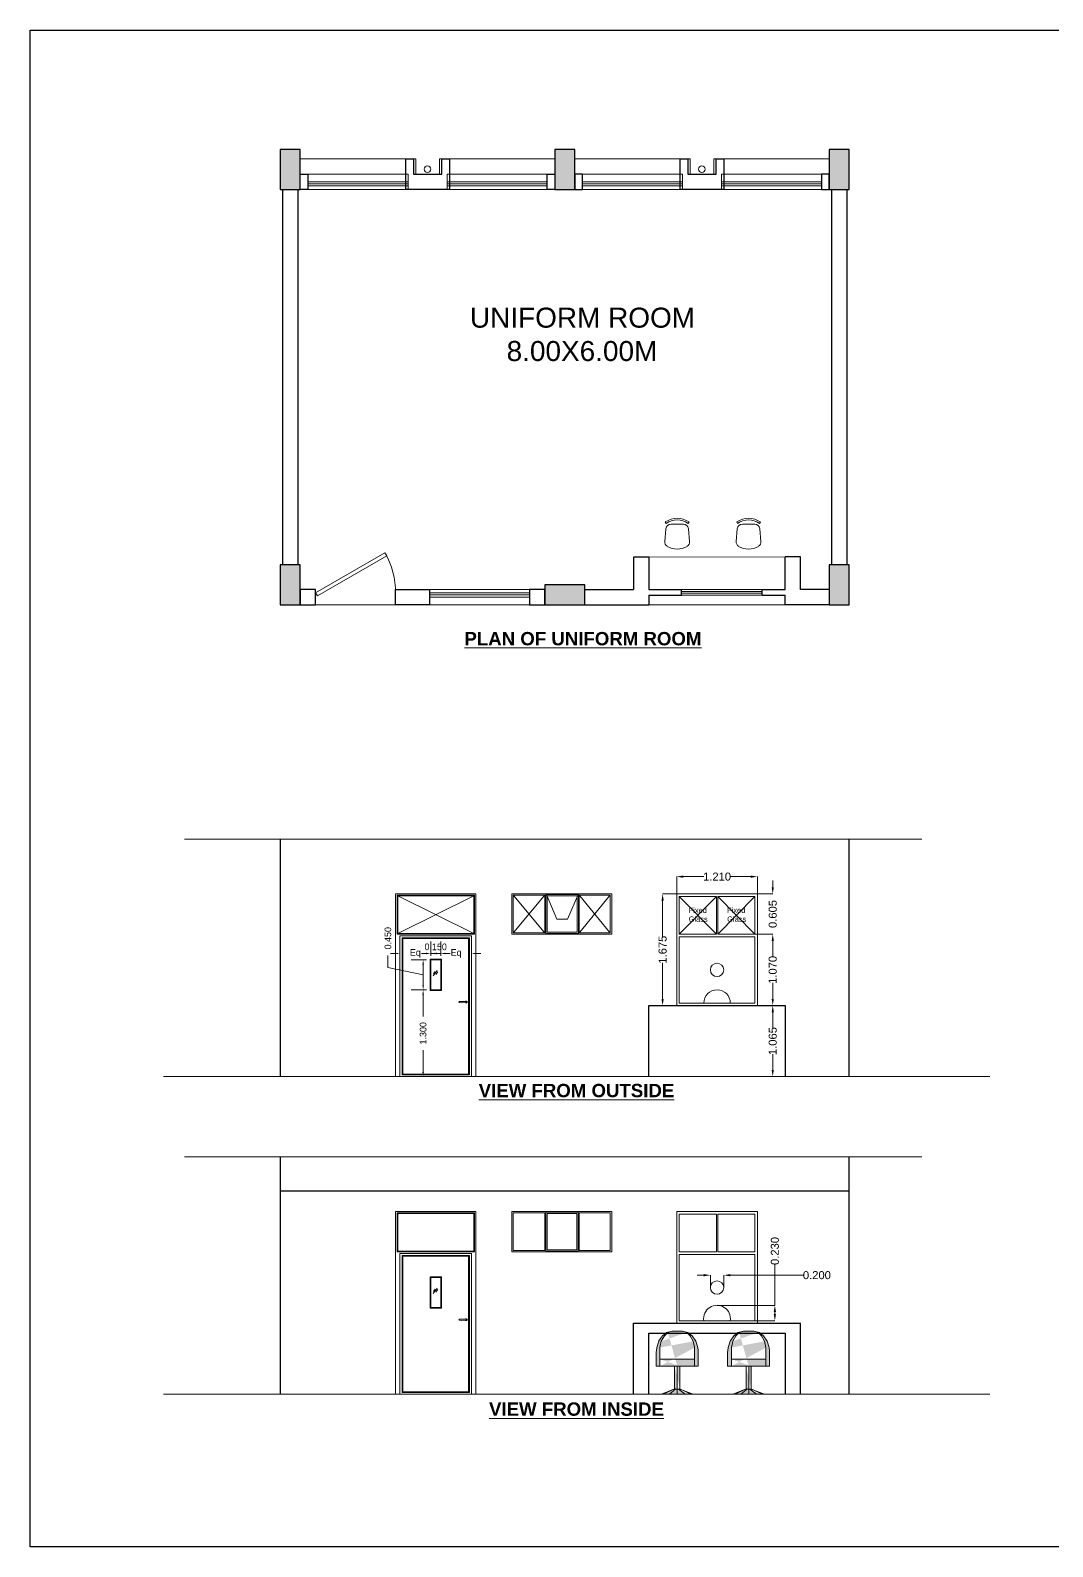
# Model space of a CAD drawing. Header units: millimetres. Extents: x 3614 to 12428, y -844 to 6844.
# Drawn here: x 5446.87 to 5462.2, y -799.84 to -777.11 of the extents above; entities that cross this region are included whole.
import ezdxf

# ---------------------------------------------------------------- set-up
doc = ezdxf.new("R2010")
doc.units = ezdxf.units.MM
doc.header["$LTSCALE"] = 40
doc.header["$MEASUREMENT"] = 0
doc.header["$PDMODE"] = 32
doc.header["$PDSIZE"] = 0.02
doc.linetypes.add('DASHED', pattern=[0.75, 0.5, -0.25])
doc.layers.get('0').update_dxf_attribs({"linetype": 'CONTINUOUS', "lineweight": 20})
doc.layers.get('Defpoints').update_dxf_attribs({"linetype": 'CONTINUOUS', "lineweight": 20})
doc.layers.add('$RECOVER_110825133826-0', color=7, linetype='CONTINUOUS')
for name, color, linetype, lineweight in [('Beam', 254, 'CONTINUOUS', 25), ('CLL LEV.', 15, 'CONTINUOUS', 18), ('Column', 252, 'CONTINUOUS', 30), ('Column Hatch', 253, 'CONTINUOUS', 13), ('Dim', 220, 'CONTINUOUS', 15), ('dim.1', 6, 'CONTINUOUS', 18), ('Door', 54, 'CONTINUOUS', 18), ('Dotted', 23, 'DASHED', 15), ('E1', 7, 'CONTINUOUS', 20), ('Fixture', 44, 'CONTINUOUS', 15), ('FLOOR FINISH', 10, 'CONTINUOUS', 15), ('Furniture', 13, 'CONTINUOUS', 15), ('TEXT', 7, 'CONTINUOUS', 20), ('Ventilator', 6, 'DASHED', 18), ('Wall', 7, 'CONTINUOUS', 30), ('Window', 150, 'CONTINUOUS', 15), ('Window-Wall', 7, 'CONTINUOUS', 18)]:
    doc.layers.add(name, color=color, linetype=linetype, lineweight=lineweight)
doc.styles.add('DIM', font='arial.ttf')
doc.styles.add('Tabrej', font='GOTHIC.TTF')
doc.styles.add('Tabrej.', font='GOTHIC.TTF', dxfattribs={"height": 1})
doc.dimstyles.new('DIM', dxfattribs={"dimtxt": 0.3, "dimasz": 0.4, "dimexe": 0.18, "dimexo": 0.0625, "dimgap": 0.09, "dimtad": 0, "dimdec": 3, "dimzin": 0, "dimdsep": 46, "dimtxsty": 'Tabrej', "dimcen": 0, "dimclrd": 251, "dimclre": 256, "dimclrt": 7, "dimadec": 0, "dimazin": 0, "dimtfac": 1, "dimtdec": 3, "dimtofl": 0, "dimtmove": 0, "dimatfit": 3, "dimfxl": 0, "dimtolj": 1, "dimtzin": 0, "dimlwd": -1, "dimlwe": -1, "dimarcsym": 0})
doc.dimstyles.new('Tabrej', dxfattribs={"dimtxt": 0.5, "dimasz": 0.45, "dimexe": 0.18, "dimexo": 0.0625, "dimgap": 0.09, "dimtad": 0, "dimdec": 3, "dimzin": 0, "dimdsep": 46, "dimtxsty": 'Tabrej', "dimcen": 0, "dimclrd": 256, "dimclre": 256, "dimclrt": 7, "dimaunit": 1, "dimadec": 3, "dimazin": 0, "dimtfac": 1, "dimtdec": 3, "dimtofl": 0, "dimtmove": 0, "dimatfit": 3, "dimfxl": 0, "dimtolj": 1, "dimtzin": 0, "dimlwd": -1, "dimlwe": -1, "dimarcsym": 0})

# ---------------------------------------------------------------- blocks, each defined once
blk = doc.blocks.new('*D464')
at = {"layer": 'Defpoints', "color": 0, "ltscale": 0.05, "transparency": 16777216}
for p in [(5457.17, -796.225), (5458.037, -796.225), (5457.17, -796.455)]:
    blk.add_point(p, dxfattribs=at)
at = {"layer": 'dim.1', "color": 6, "ltscale": 0.05, "transparency": 16777216}
for p, q in [((5458.037, -796.225), (5458.037, -795.612)), ((5458.037, -796.355), (5458.037, -796.325))]:
    blk.add_line(p, q, dxfattribs=at)
at = {"layer": 'dim.1', "ltscale": 0.05, "transparency": 16777216}
for p, q in [((5457.17, -796.225), (5458.037, -796.225)), ((5457.17, -796.455), (5458.037, -796.455))]:
    blk.add_line(p, q, dxfattribs=at)
at = {"layer": 'dim.1', "color": 6, "ltscale": 0.05, "transparency": 16777216}
for points in [[(5458.02, -796.325), (5458.054, -796.325), (5458.037, -796.225)], [(5458.02, -796.355), (5458.054, -796.355), (5458.037, -796.455)]]:
    blk.add_solid(points, dxfattribs=at)
at = {"layer": 'dim.1', "color": 7, "ltscale": 0.05, "transparency": 16777216, "insert": (5458.037, -795.41), "char_height": 0.12, "attachment_point": 5, "rotation": 90, "style": 'DIM'}
blk.add_mtext('\\A1;0.230', dxfattribs=at)
blk = doc.blocks.new('WINDOW 1')
at = {"layer": 'CLL LEV.'}
for p, q in [((-0.115, -0.23), (-0.115, -0.46)), ((1.615, -0.23), (1.615, -0.46)), ((-0.115, -0.46), (1.615, -0.46))]:
    blk.add_line(p, q, dxfattribs=at)
at = {"layer": 'Window'}
for p, q in [((0, -0.051), (1.5, -0.051)), ((0, -0.081), (1.5, -0.081))]:
    blk.add_line(p, q, dxfattribs=at)
at = {"layer": 'Window-Wall'}
for p, q in [((0, 0), (1.5, 0)), ((0, -0.23), (0, 0)), ((1.5, 0), (1.5, -0.23)), ((0, -0.115), (1.5, -0.115)), ((1.5, -0.23), (0, -0.23))]:
    blk.add_line(p, q, dxfattribs=at)
blk = doc.blocks.new('VENT 2')
at = {"layer": 'Ventilator', "linetype": 'Continuous', "ltscale": 0.02}
for p, q in [((0, 0.182), (1.5, 0.182)), ((0, 0.152), (1.5, 0.152))]:
    blk.add_line(p, q, dxfattribs=at)
at = {"layer": 'Window-Wall'}
for p, q in [((0, 0.23), (1.5, 0.23)), ((0, 0), (0, 0.23)), ((1.5, 0.23), (1.5, 0)), ((0, 0.115), (1.5, 0.115)), ((1.5, 0), (0, 0))]:
    blk.add_line(p, q, dxfattribs=at)
blk = doc.blocks.new('*U18')
for p, q in [((0, 0), (0, -6)), ((40, 0), (40, -6))]:
    blk.add_line(p, q)
blk.add_lwpolyline([(0, 0), (34.64, 20), (35.52, 18.48), (0.87, -1.52)], close=True)
blk.add_arc((0, 0), 40, 0, 30)
blk = doc.blocks.new('DOOR1')
at = {"layer": 'Door'}
blk.add_line((0, 0), (1.2, 0), dxfattribs=at)
at = {"layer": 'Door', "xscale": 0.0300000000000013, "yscale": 0.0300000000000013, "zscale": 0.0300000000000013}
blk.add_blockref('*U18', (0, 0.18), dxfattribs=at)
blk = doc.blocks.new('colmn 6')
at = {"layer": 'Column Hatch'}
h = blk.add_hatch(color=0, dxfattribs=at)
h.dxf.hatch_style = 1
h.paths.add_polyline_path([(1746.033, 22.043), (1746.333, 22.043), (1746.333, 22.643), (1746.033, 22.643)])
at = {"layer": 'Column'}
for p, q in [((1746.333, 22.643), (1746.033, 22.643)), ((1746.033, 22.643), (1746.033, 22.043)), ((1746.333, 22.043), (1746.333, 22.643)), ((1746.033, 22.043), (1746.333, 22.043))]:
    blk.add_line(p, q, dxfattribs=at)
blk = doc.blocks.new('SHAFT')
at = {"layer": 'Fixture'}
blk.add_circle((-0.328, 0.302), 0.05, dxfattribs=at)
at = {"layer": 'Wall'}
blk.add_lwpolyline([(-0.655, 0), (-0.655, 0.46), (-0.54, 0.46), (-0.54, 0.23), (-0.115, 0.23), (-0.115, 0.46), (0, 0.46), (0, 0), (-0.655, 0)], dxfattribs=at)
blk = doc.blocks.new('chair1')
for p, q in [((527, 224), (556, 243)), ((527, -224), (556, -243))]:
    blk.add_line(p, q)
blk.add_lwpolyline([(58, 204, -0.283804), (155, 253), (416, 230, -0.389031), (510, 127), (510, -127, -0.389031), (416, -230), (155, -253, -0.283804), (58, -204)], format="xyb")
for centre, radius, start, end in [((390, 0), 390, 148.3892, 211.6108), ((201, 0), 396, 325.6197, 34.3803), ((201, 0), 430, 325.6197, 34.3803)]:
    blk.add_arc(centre, radius, start, end)
blk = doc.blocks.new('*D372')
at = {"layer": 'Defpoints', "color": 0, "ltscale": 0.05, "transparency": 16777216}
for p in [(6149.549, -623.608), (6149.436, -624.058), (6149.549, -624.058)]:
    blk.add_point(p, dxfattribs=at)
at = {"layer": 'Dim', "ltscale": 0.05, "transparency": 16777216}
for p, q in [((6148.908, -623.722), (6148.908, -623.542)), ((6149.436, -623.833), (6148.908, -623.722)), ((6149.487, -623.608), (6149.256, -623.608)), ((6149.436, -623.678), (6149.436, -623.988)), ((6149.487, -624.058), (6149.256, -624.058))]:
    blk.add_line(p, q, dxfattribs=at)
for points in [[(6149.424, -623.678), (6149.447, -623.678), (6149.436, -623.608)], [(6149.424, -623.988), (6149.447, -623.988), (6149.436, -624.058)]]:
    blk.add_solid(points, dxfattribs=at)
at = {"layer": 'Dim', "color": 7, "ltscale": 0.05, "transparency": 16777216, "insert": (6148.908, -623.283), "char_height": 0.1, "attachment_point": 5, "rotation": 90, "style": 'Tabrej'}
blk.add_mtext('\\A1;0.450', dxfattribs=at)
blk = doc.blocks.new('*D373')
at = {"layer": 'Defpoints', "color": 0, "ltscale": 0.05, "transparency": 16777216}
for p in [(6149.539, -624.058), (6149.436, -625.358), (6149.539, -625.358)]:
    blk.add_point(p, dxfattribs=at)
at = {"layer": 'Dim', "ltscale": 0.05, "transparency": 16777216}
for p, q in [((6149.477, -624.058), (6149.256, -624.058)), ((6149.436, -624.128), (6149.436, -624.456)), ((6149.436, -625.288), (6149.436, -624.959)), ((6149.477, -625.358), (6149.256, -625.358))]:
    blk.add_line(p, q, dxfattribs=at)
for points in [[(6149.424, -624.128), (6149.447, -624.128), (6149.436, -624.058)], [(6149.424, -625.288), (6149.447, -625.288), (6149.436, -625.358)]]:
    blk.add_solid(points, dxfattribs=at)
at = {"layer": 'Dim', "color": 7, "ltscale": 0.05, "transparency": 16777216, "insert": (6149.436, -624.708), "char_height": 0.1, "attachment_point": 5, "rotation": 90, "style": 'Tabrej'}
blk.add_mtext('\\A1;1.300', dxfattribs=at)
blk = doc.blocks.new('*D374')
at = {"layer": 'Defpoints', "color": 0, "ltscale": 0.05, "transparency": 16777216}
for p in [(6149.549, -623.512), (6149.549, -623.608), (6149.699, -623.608)]:
    blk.add_point(p, dxfattribs=at)
at = {"layer": 'Dim', "ltscale": 0.05, "transparency": 16777216}
for p, q in [((6149.479, -623.512), (6149.409, -623.512)), ((6149.549, -623.545), (6149.549, -623.332)), ((6149.699, -623.545), (6149.699, -623.332)), ((6149.769, -623.512), (6149.839, -623.512))]:
    blk.add_line(p, q, dxfattribs=at)
for points in [[(6149.479, -623.5), (6149.479, -623.524), (6149.549, -623.512)], [(6149.769, -623.5), (6149.769, -623.524), (6149.699, -623.512)]]:
    blk.add_solid(points, dxfattribs=at)
at = {"layer": 'Dim', "color": 7, "ltscale": 0.05, "transparency": 16777216, "insert": (6149.624, -623.413), "char_height": 0.1, "attachment_point": 5, "style": 'Tabrej'}
blk.add_mtext('\\A1;0.150', dxfattribs=at)
blk = doc.blocks.new('*D375')
at = {"layer": 'Defpoints', "color": 0, "ltscale": 0.05, "transparency": 16777216}
for p in [(6149.088, -623.512), (6149.088, -623.545), (6149.549, -623.512)]:
    blk.add_point(p, dxfattribs=at)
at = {"layer": 'Dim', "ltscale": 0.05, "transparency": 16777216}
for p, q in [((6149.018, -623.512), (6148.948, -623.512)), ((6149.088, -623.483), (6149.088, -623.332)), ((6149.549, -623.449), (6149.549, -623.332)), ((6149.619, -623.512), (6149.689, -623.512))]:
    blk.add_line(p, q, dxfattribs=at)
for points in [[(6149.018, -623.5), (6149.018, -623.524), (6149.088, -623.512)], [(6149.619, -623.5), (6149.619, -623.524), (6149.549, -623.512)]]:
    blk.add_solid(points, dxfattribs=at)
at = {"layer": 'Dim', "color": 7, "ltscale": 0.05, "transparency": 16777216, "insert": (6149.319, -623.512), "char_height": 0.1, "attachment_point": 5, "style": 'Tabrej'}
blk.add_mtext('\\A1;Eq', dxfattribs=at)
blk = doc.blocks.new('*D376')
at = {"layer": 'Defpoints', "color": 0, "ltscale": 0.05, "transparency": 16777216}
for p in [(6150.16, -623.512), (6150.16, -623.551), (6149.699, -623.595)]:
    blk.add_point(p, dxfattribs=at)
at = {"layer": 'Dim', "ltscale": 0.05, "transparency": 16777216}
for p, q in [((6149.629, -623.512), (6149.559, -623.512)), ((6149.699, -623.532), (6149.699, -623.332)), ((6150.16, -623.489), (6150.16, -623.332)), ((6150.23, -623.512), (6150.3, -623.512))]:
    blk.add_line(p, q, dxfattribs=at)
for points in [[(6149.629, -623.5), (6149.629, -623.524), (6149.699, -623.512)], [(6150.23, -623.5), (6150.23, -623.524), (6150.16, -623.512)]]:
    blk.add_solid(points, dxfattribs=at)
at = {"layer": 'Dim', "color": 7, "ltscale": 0.05, "transparency": 16777216, "insert": (6149.93, -623.512), "char_height": 0.1, "attachment_point": 5, "style": 'Tabrej'}
blk.add_mtext('\\A1;Eq', dxfattribs=at)
blk = doc.blocks.new('*D465')
at = {"layer": 'Defpoints', "color": 0, "ltscale": 0.05, "transparency": 16777216}
for p in [(5456.565, -789.798), (5456.565, -790.056), (5457.775, -790.056)]:
    blk.add_point(p, dxfattribs=at)
at = {"layer": 'dim.1', "ltscale": 0.05, "transparency": 16777216}
for p, q in [((5456.565, -790.056), (5456.565, -789.798)), ((5457.775, -790.056), (5457.775, -789.798))]:
    blk.add_line(p, q, dxfattribs=at)
at = {"layer": 'dim.1', "color": 6, "ltscale": 0.05, "transparency": 16777216}
for p, q in [((5456.665, -789.798), (5456.973, -789.798)), ((5457.675, -789.798), (5457.366, -789.798))]:
    blk.add_line(p, q, dxfattribs=at)
for points in [[(5456.665, -789.781), (5456.665, -789.815), (5456.565, -789.798)], [(5457.675, -789.781), (5457.675, -789.815), (5457.775, -789.798)]]:
    blk.add_solid(points, dxfattribs=at)
at = {"layer": 'dim.1', "color": 7, "ltscale": 0.05, "transparency": 16777216, "insert": (5457.17, -789.798), "char_height": 0.12, "attachment_point": 5, "style": 'DIM'}
blk.add_mtext('\\A1;1.210', dxfattribs=at)
blk = doc.blocks.new('*D466')
at = {"layer": 'Defpoints', "color": 0, "ltscale": 0.05, "transparency": 16777216}
for p in [(5457.775, -790.056), (5457.737, -790.661), (5458.005, -790.661)]:
    blk.add_point(p, dxfattribs=at)
at = {"layer": 'dim.1', "color": 6, "ltscale": 0.05, "transparency": 16777216}
for p, q in [((5458.005, -789.956), (5458.005, -789.856)), ((5458.005, -790.761), (5458.005, -790.861))]:
    blk.add_line(p, q, dxfattribs=at)
at = {"layer": 'dim.1', "ltscale": 0.05, "transparency": 16777216}
for p, q in [((5457.775, -790.056), (5458.005, -790.056)), ((5457.737, -790.661), (5458.005, -790.661))]:
    blk.add_line(p, q, dxfattribs=at)
at = {"layer": 'dim.1', "color": 6, "ltscale": 0.05, "transparency": 16777216}
for points in [[(5457.989, -789.956), (5458.022, -789.956), (5458.005, -790.056)], [(5457.989, -790.761), (5458.022, -790.761), (5458.005, -790.661)]]:
    blk.add_solid(points, dxfattribs=at)
at = {"layer": 'dim.1', "color": 7, "ltscale": 0.05, "transparency": 16777216, "insert": (5458.005, -790.358), "char_height": 0.12, "attachment_point": 5, "rotation": 90, "style": 'DIM'}
blk.add_mtext('\\A1;0.605', dxfattribs=at)
blk = doc.blocks.new('*D467')
at = {"layer": 'Defpoints', "color": 0, "ltscale": 0.05, "transparency": 16777216}
for p in [(5457.775, -791.731), (5457.775, -792.796), (5458.005, -792.796)]:
    blk.add_point(p, dxfattribs=at)
at = {"layer": 'dim.1', "ltscale": 0.05, "transparency": 16777216}
for p, q in [((5457.775, -791.731), (5458.005, -791.731)), ((5457.775, -792.796), (5458.005, -792.796))]:
    blk.add_line(p, q, dxfattribs=at)
at = {"layer": 'dim.1', "color": 6, "ltscale": 0.05, "transparency": 16777216}
for p, q in [((5458.005, -791.831), (5458.005, -792.066)), ((5458.005, -792.696), (5458.005, -792.46))]:
    blk.add_line(p, q, dxfattribs=at)
for points in [[(5457.989, -791.831), (5458.022, -791.831), (5458.005, -791.731)], [(5457.989, -792.696), (5458.022, -792.696), (5458.005, -792.796)]]:
    blk.add_solid(points, dxfattribs=at)
at = {"layer": 'dim.1', "color": 7, "ltscale": 0.05, "transparency": 16777216, "insert": (5458.005, -792.263), "char_height": 0.12, "attachment_point": 5, "rotation": 90, "style": 'DIM'}
blk.add_mtext('\\A1;1.065', dxfattribs=at)
blk = doc.blocks.new('*D468')
at = {"layer": 'Defpoints', "color": 0, "ltscale": 0.05, "transparency": 16777216}
for p in [(5458.005, -790.661), (5458.005, -791.731), (5458.005, -791.731)]:
    blk.add_point(p, dxfattribs=at)
at = {"layer": 'dim.1', "color": 6, "ltscale": 0.05, "transparency": 16777216}
for p, q in [((5458.005, -790.761), (5458.005, -790.999)), ((5458.005, -791.631), (5458.005, -791.392))]:
    blk.add_line(p, q, dxfattribs=at)
for points in [[(5457.989, -790.761), (5458.022, -790.761), (5458.005, -790.661)], [(5457.989, -791.631), (5458.022, -791.631), (5458.005, -791.731)]]:
    blk.add_solid(points, dxfattribs=at)
at = {"layer": 'dim.1', "color": 7, "ltscale": 0.05, "transparency": 16777216, "insert": (5458.005, -791.196), "char_height": 0.12, "attachment_point": 5, "rotation": 90, "style": 'DIM'}
blk.add_mtext('\\A1;1.070', dxfattribs=at)
blk = doc.blocks.new('*D469')
at = {"layer": 'Defpoints', "color": 0, "ltscale": 0.05, "transparency": 16777216}
for p in [(5456.565, -790.056), (5456.354, -791.731), (5456.565, -791.731)]:
    blk.add_point(p, dxfattribs=at)
at = {"layer": 'dim.1', "ltscale": 0.05, "transparency": 16777216}
for p, q in [((5456.565, -790.056), (5456.354, -790.056)), ((5456.565, -791.731), (5456.354, -791.731))]:
    blk.add_line(p, q, dxfattribs=at)
at = {"layer": 'dim.1', "color": 6, "ltscale": 0.05, "transparency": 16777216}
for p, q in [((5456.354, -790.156), (5456.354, -790.696)), ((5456.354, -791.631), (5456.354, -791.09))]:
    blk.add_line(p, q, dxfattribs=at)
for points in [[(5456.337, -790.156), (5456.371, -790.156), (5456.354, -790.056)], [(5456.337, -791.631), (5456.371, -791.631), (5456.354, -791.731)]]:
    blk.add_solid(points, dxfattribs=at)
at = {"layer": 'dim.1', "color": 7, "ltscale": 0.05, "transparency": 16777216, "insert": (5456.354, -790.893), "char_height": 0.12, "attachment_point": 5, "rotation": 90, "style": 'DIM'}
blk.add_mtext('\\A1;1.675', dxfattribs=at)
blk = doc.blocks.new('vent new 1')
at = {"layer": 'Dotted', "ltscale": 0.2}
for p, q in [((6151.702, -623.589), (6151.246, -624.134)), ((6151.246, -623.589), (6151.702, -624.134)), ((6151.89, -623.939), (6151.729, -623.559)), ((6152.217, -623.559), (6152.049, -623.939)), ((6152.683, -623.589), (6152.238, -624.134)), ((6152.238, -623.589), (6152.683, -624.134)), ((6152.049, -623.939), (6151.89, -623.939))]:
    blk.add_line(p, q, dxfattribs=at)
at = {"layer": 'Window'}
for p, q in [((6151.216, -623.559), (6151.216, -624.164)), ((6151.216, -623.559), (6152.695, -623.559)), ((6151.219, -623.559), (6152.716, -623.559)), ((6151.712, -624.144), (6151.712, -623.579)), ((6151.726, -623.568), (6152.214, -623.568)), ((6151.726, -624.152), (6151.726, -623.568)), ((6152.194, -623.589), (6151.746, -623.589)), ((6151.746, -624.132), (6151.746, -623.589)), ((6152.194, -624.132), (6152.194, -623.589)), ((6152.214, -624.152), (6152.214, -623.568)), ((6152.716, -623.559), (6152.716, -624.164)), ((6152.716, -624.164), (6151.219, -624.164)), ((6152.214, -624.152), (6151.726, -624.152)), ((6152.194, -624.132), (6151.746, -624.132))]:
    blk.add_line(p, q, dxfattribs=at)
for points in [[(6151.712, -623.579), (6151.236, -623.579), (6151.236, -624.144), (6151.712, -624.144)], [(6152.228, -623.579), (6152.693, -623.579), (6152.693, -624.144), (6152.228, -624.144)]]:
    blk.add_lwpolyline(points, close=True, dxfattribs=at)
blk = doc.blocks.new('VFVFVFVF')
at = {"linetype": 'Continuous'}
h = blk.add_hatch(color=256, dxfattribs=at)
h.dxf.hatch_style = 1
h.paths.add_polyline_path([(2029.59, -348.85), (2031.44, -347.39), (2033.88, -346.81), (2038.56, -346.81), (2041.01, -347.39), (2042.86, -348.85), (2044.52, -351.3), (2045.4, -354.13), (2045.5, -355.4), (2045.59, -356.18), (2045.59, -362.42), (2037.39, -362.42), (2037.39, -372.58), (2043.25, -374.92), (2029.2, -374.92), (2035.05, -372.58), (2035.05, -362.42), (2026.85, -362.42), (2026.85, -356.18), (2026.95, -355.4), (2027.05, -354.13), (2027.92, -351.3)])
edge = h.paths.add_edge_path()
edge.add_line((2042.31, -374.92), (2037.4, -372.58))
edge.add_line((2039.74, -374.92), (2036.73, -372.58))
edge.add_line((2036.23, -374.92), (2036.23, -372.58))
edge.add_line((2032.71, -374.92), (2035.64, -372.58))
edge.add_line((2030.14, -374.92), (2035.05, -372.58))
edge.add_line((2036.23, -372.58), (2036.23, -362.42))
edge.add_line((2032.02, -347.39), (2034.07, -346.81))
edge.add_line((2030.46, -348.86), (2032.02, -347.39))
edge.add_line((2029.09, -351.3), (2030.46, -348.86))
edge.add_line((2028.51, -354.13), (2029.09, -351.3))
edge.add_line((2040.42, -347.39), (2038.37, -346.81))
edge.add_line((2041.98, -348.86), (2040.42, -347.39))
edge.add_line((2043.35, -351.3), (2041.98, -348.86))
edge.add_line((2043.94, -354.13), (2043.35, -351.3))
edge.add_line((2028.51, -354.13), (2028.51, -362.42))
edge.add_line((2043.94, -354.13), (2043.94, -362.42))
edge.add_line((2043.94, -359.31), (2028.51, -359.31))
edge.add_line((2037.39, -362.42), (2035.05, -362.42))
edge.add_line((2037.4, -372.58), (2035.05, -372.58))
at = {"layer": '$RECOVER_110825133826-0', "color": 161, "linetype": 'Continuous', "lineweight": 13, "ltscale": 1000, "extrusion": (-0.715519, 0.221376, 0.66259), "elevation": -1528.79}
blk.add_lwpolyline([(-260.83, 1352.45), (-263.79, 1352.45)], dxfattribs=at)
at = {"layer": '$RECOVER_110825133826-0', "color": 161, "linetype": 'Continuous', "lineweight": 13, "ltscale": 1000, "extrusion": (-0.755452, 0.514093, 0.406202), "elevation": -1712.6}
blk.add_lwpolyline([(-850.48, 761.3), (-853.44, 761.3)], dxfattribs=at)
at = {"layer": '$RECOVER_110825133826-0', "color": 161, "linetype": 'Continuous', "lineweight": 13, "ltscale": 1000, "extrusion": (-0.656567, 0.135841, 0.741935), "elevation": -1379.96}
blk.add_lwpolyline([(-64.2, 1527.04), (-67.09, 1527.04)], dxfattribs=at)
at = {"layer": '$RECOVER_110825133826-0', "color": 161, "linetype": 'Continuous', "lineweight": 13, "ltscale": 1000, "extrusion": (-0.407317, 0.228098, 0.884344), "elevation": -906.61}
blk.add_lwpolyline([(-684.91, 1717.43), (-687.71, 1717.43)], dxfattribs=at)
at = {"layer": '$RECOVER_110825133826-0', "color": 161, "linetype": 'Continuous', "lineweight": 13, "ltscale": 1000, "extrusion": (-0.438003, 0.555116, 0.707107), "elevation": -1082.62}
blk.add_lwpolyline([(-1377.24, 1082.62), (-1379.6, 1082.62)], dxfattribs=at)
at = {"layer": '$RECOVER_110825133826-0', "color": 161, "linetype": 'Continuous', "lineweight": 13, "ltscale": 1000, "extrusion": (-0.384692, 0.410339, 0.826822), "elevation": -924.25}
blk.add_lwpolyline([(-1242.7, 1358.65), (-1244.84, 1358.65)], dxfattribs=at)
at = {"layer": '$RECOVER_110825133826-0', "color": 161, "linetype": 'Continuous', "lineweight": 13, "ltscale": 1000, "extrusion": (-0.16477, 0.687641, 0.707107), "elevation": -573.6}
blk.add_lwpolyline([(-1894.57, 573.6), (-1897.08, 573.6)], dxfattribs=at)
at = {"layer": '$RECOVER_110825133826-0', "color": 161, "linetype": 'Continuous', "lineweight": 13, "ltscale": 1000, "extrusion": (0.175501, -0.614254, -0.769344), "elevation": 570.01}
blk.add_lwpolyline([(1858.4, 686.46), (1860.54, 686.46)], dxfattribs=at)
at = {"layer": '$RECOVER_110825133826-0', "color": 161, "linetype": 'Continuous', "lineweight": 13, "ltscale": 1000, "extrusion": (0, 1, 0)}
for points, elevation in [([(-2033.88, 0), (-2038.56, 0)], -346.81), ([(-2035.05, 0), (-2026.85, 0)], -362.42), ([(-2043.94, 0), (-2028.51, 0)], -359.31), ([(-2037.39, 0), (-2035.05, 0)], -362.42), ([(-2045.59, 0), (-2037.39, 0)], -362.42), ([(-2043.25, 0), (-2029.2, 0)], -374.92), ([(-2037.4, 0), (-2035.05, 0)], -372.58)]:
    blk.add_lwpolyline(points, dxfattribs=dict(at, elevation=elevation))
at = {"layer": '$RECOVER_110825133826-0', "color": 161, "linetype": 'Continuous', "lineweight": 13, "ltscale": 1000, "extrusion": (-0.168363, -0.58927, 0.790199), "elevation": -138.82}
blk.add_lwpolyline([(2057.35, 179), (2055.22, 179)], dxfattribs=at)
at = {"layer": '$RECOVER_110825133826-0', "color": 161, "linetype": 'Continuous', "lineweight": 13, "ltscale": 1000, "extrusion": (-0.173036, -0.722138, 0.669758), "elevation": -102.3}
blk.add_lwpolyline([(2063.26, 92.27), (2065.77, 92.27)], dxfattribs=at)
at = {"layer": '$RECOVER_110825133826-0', "color": 161, "linetype": 'Continuous', "lineweight": 13, "ltscale": 1000, "extrusion": (0.483619, 0.515861, -0.707107), "elevation": 807.58}
blk.add_lwpolyline([(-1728.3, 807.58), (-1726.16, 807.58)], dxfattribs=at)
at = {"layer": '$RECOVER_110825133826-0', "color": 161, "linetype": 'Continuous', "lineweight": 13, "ltscale": 1000, "extrusion": (-0.560992, -0.71099, 0.424006), "elevation": -898}
blk.add_lwpolyline([(1817.48, 420.42), (1819.84, 420.42)], dxfattribs=at)
at = {"layer": '$RECOVER_110825133826-0', "color": 161, "linetype": 'Continuous', "lineweight": 13, "ltscale": 1000}
blk.add_lwpolyline([(2043.35, -351.3), (2041.98, -348.86)], dxfattribs=at)
at = {"layer": '$RECOVER_110825133826-0', "color": 161, "linetype": 'Continuous', "lineweight": 13, "ltscale": 1000, "extrusion": (0.82673, 0.562599, 0), "elevation": 1492.63}
blk.add_lwpolyline([(-1437.72, 0), (-1440.67, 0)], dxfattribs=at)
at = {"layer": '$RECOVER_110825133826-0', "color": 161, "linetype": 'Continuous', "lineweight": 13, "ltscale": 1000, "extrusion": (0.97926, 0.202606, 0), "elevation": 1929.8}
blk.add_lwpolyline([(-760.9, 0), (-758.01, 0)], dxfattribs=at)
at = {"layer": '$RECOVER_110825133826-0', "color": 161, "linetype": 'Continuous', "lineweight": 13, "ltscale": 1000, "extrusion": (0.955321, 0.295569, 0), "elevation": 1849.34}
blk.add_lwpolyline([(-939.9, 0), (-942.86, 0)], dxfattribs=at)
at = {"layer": '$RECOVER_110825133826-0', "color": 161, "linetype": 'Continuous', "lineweight": 13, "ltscale": 1000, "extrusion": (-0.263277, 0.031593, 0.964203), "elevation": -544.88}
blk.add_lwpolyline([(112.15, 1981.29), (111.37, 1981.29)], dxfattribs=at)
at = {"layer": '$RECOVER_110825133826-0', "color": 161, "linetype": 'Continuous', "lineweight": 13, "ltscale": 1000, "extrusion": (1, 0, 0)}
for points, elevation in [([(-362.42, 0), (-356.18, 0)], 2026.85), ([(-354.13, 0), (-362.42, 0)], 2028.51), ([(-354.13, 0), (-362.42, 0)], 2043.94), ([(-374.92, 0), (-372.58, 0)], 2036.23)]:
    blk.add_lwpolyline(points, dxfattribs=dict(at, elevation=elevation))
at = {"layer": '$RECOVER_110825133826-0', "color": 161, "linetype": 'Continuous', "lineweight": 13, "ltscale": 1000, "extrusion": (-0.704869, 0.056217, 0.707107), "elevation": -1448.71}
blk.add_lwpolyline([(193.13, 1448.71), (191.85, 1448.71)], dxfattribs=at)
at = {"layer": '$RECOVER_110825133826-0', "color": 161, "linetype": 'Continuous', "lineweight": 13, "ltscale": 1000, "extrusion": (-0.727112, -0.05799, -0.684066), "elevation": -1466.7}
blk.add_lwpolyline([(515.62, -1375.5), (516.9, -1375.5)], dxfattribs=at)
at = {"layer": '$RECOVER_110825133826-0', "color": 161, "linetype": 'Continuous', "lineweight": 13, "ltscale": 1000, "extrusion": (0.991919, 0.11903, 0.043919), "elevation": 1986.66}
blk.add_lwpolyline([(-596.58, -87.34), (-597.37, -87.34)], dxfattribs=at)
at = {"layer": '$RECOVER_110825133826-0', "color": 161, "linetype": 'Continuous', "lineweight": 13, "ltscale": 1000, "extrusion": (0, -1e-16, -1)}
for points in [[(-2045.59, -356.18), (-2045.59, -362.42)], [(-2035.05, -372.58), (-2035.05, -362.42)], [(-2036.23, -372.58), (-2036.23, -362.42)], [(-2037.39, -362.42), (-2037.39, -372.58)]]:
    blk.add_lwpolyline(points, dxfattribs=at)
at = {"layer": '$RECOVER_110825133826-0', "color": 161, "linetype": 'Continuous', "lineweight": 13, "ltscale": 1000, "extrusion": (-0.262613, 0.656532, 0.707107), "elevation": -779.04}
blk.add_lwpolyline([(-1744.82, 779.04), (-1751.13, 779.04)], dxfattribs=at)
at = {"layer": '$RECOVER_110825133826-0', "color": 161, "linetype": 'Continuous', "lineweight": 13, "ltscale": 1000, "extrusion": (-0.326331, 0.684668, 0.651719), "elevation": -919.19}
blk.add_lwpolyline([(-1671.31, 789.83), (-1676.76, 789.83)], dxfattribs=at)
at = {"layer": '$RECOVER_110825133826-0', "color": 161, "linetype": 'Continuous', "lineweight": 13, "ltscale": 1000, "extrusion": (0.493987, -0.617483, -0.612121), "elevation": 1235.64}
blk.add_lwpolyline([(1353.07, 956.49), (1356.82, 956.49)], dxfattribs=at)
at = {"layer": '$RECOVER_110825133826-0', "color": 161, "linetype": 'Continuous', "lineweight": 13, "ltscale": 1000, "extrusion": (-0.434589, -0.557792, 0.707107), "elevation": -677.32}
blk.add_lwpolyline([(1839.45, 677.32), (1835.64, 677.32)], dxfattribs=at)
at = {"layer": '$RECOVER_110825133826-0', "color": 161, "linetype": 'Continuous', "lineweight": 13, "ltscale": 1000, "extrusion": (0.235278, 0.588195, -0.773738), "elevation": 260.2}
blk.add_lwpolyline([(-2030.04, 317.8), (-2036.35, 317.8)], dxfattribs=at)
at = {"layer": '$RECOVER_110825133826-0', "color": 161, "linetype": 'Continuous', "lineweight": 13, "ltscale": 1000, "extrusion": (0.304236, 0.638311, -0.707107), "elevation": 382.03}
blk.add_lwpolyline([(-2004.92, 382.03), (-1999.48, 382.03)], dxfattribs=at)
blk = doc.blocks.new('*D471')
at = {"layer": 'Defpoints', "color": 0, "ltscale": 0.05, "transparency": 16777216}
for p in [(5457.27, -795.773), (5457.07, -795.958), (5457.27, -795.958)]:
    blk.add_point(p, dxfattribs=at)
at = {"layer": 'dim.1', "color": 6, "ltscale": 0.05, "transparency": 16777216}
for p, q in [((5456.97, -795.773), (5456.87, -795.773)), ((5457.37, -795.773), (5458.465, -795.773))]:
    blk.add_line(p, q, dxfattribs=at)
at = {"layer": 'dim.1', "ltscale": 0.05, "transparency": 16777216}
for p, q in [((5457.07, -795.958), (5457.07, -795.773)), ((5457.27, -795.958), (5457.27, -795.773))]:
    blk.add_line(p, q, dxfattribs=at)
at = {"layer": 'dim.1', "color": 6, "ltscale": 0.05, "transparency": 16777216}
for points in [[(5456.97, -795.756), (5456.97, -795.79), (5457.07, -795.773)], [(5457.37, -795.756), (5457.37, -795.79), (5457.27, -795.773)]]:
    blk.add_solid(points, dxfattribs=at)
at = {"layer": 'dim.1', "color": 7, "ltscale": 0.05, "transparency": 16777216, "insert": (5458.667, -795.773), "char_height": 0.12, "attachment_point": 5, "style": 'DIM'}
blk.add_mtext('\\A1;0.200', dxfattribs=at)
blk = doc.blocks.new('gg')
at = {"layer": 'Dotted', "ltscale": 0.2}
for p, q in [((6149.054, -622.6476), (6150.194, -623.2126)), ((6150.194, -622.6476), (6149.054, -623.2126))]:
    blk.add_line(p, q, dxfattribs=at)
at = {"layer": 'Window'}
for p, q in [((6149.024, -622.6176), (6149.024, -625.3576)), ((6149.044, -622.6376), (6149.044, -623.2226)), ((6150.204, -623.2226), (6150.204, -622.6376)), ((6150.224, -622.6176), (6150.224, -625.3576)), ((6150.224, -623.2226), (6150.224, -622.6176)), ((6149.044, -623.2226), (6150.204, -623.2226)), ((6149.088, -623.2455), (6149.088, -625.3576)), ((6149.088, -623.2455), (6150.16, -623.2455)), ((6149.6461, -623.7686), (6149.5885, -623.8494)), ((6149.6177, -623.7809), (6149.5895, -623.8186)), ((6149.6562, -623.7866), (6149.6242, -623.8292)), ((6149.9783, -624.2342), (6150.0072, -624.2301)), ((6150.0856, -624.2331), (6150.0079, -624.23)), ((6149.9783, -624.2463), (6150.0072, -624.2507)), ((6150.0864, -624.2469), (6150.0079, -624.2508))]:
    blk.add_line(p, q, dxfattribs=at)
at = {"layer": 'Window', "ltscale": 0.05}
blk.add_line((6150.224, -622.6176), (6149.024, -622.6176), dxfattribs=at)
at = {"layer": 'Window'}
for points in [[(6149.044, -623.2226), (6150.204, -623.2226), (6150.204, -622.6376), (6149.044, -622.6376)], [(6149.054, -623.2126), (6150.194, -623.2126), (6150.194, -622.6476), (6149.054, -622.6476)], [(6149.088, -623.2455), (6150.16, -623.2455), (6150.16, -625.3576), (6149.088, -625.3576)], [(6149.119, -623.2765), (6150.129, -623.2765), (6150.129, -625.3326), (6149.119, -625.3326)], [(6149.131, -623.2885), (6150.117, -623.2885), (6150.117, -625.3206), (6149.131, -625.3206)], [(6149.539, -623.5976), (6149.709, -623.5976), (6149.709, -624.0676), (6149.539, -624.0676)], [(6149.549, -623.6076), (6149.699, -623.6076), (6149.699, -624.0576), (6149.549, -624.0576)]]:
    blk.add_lwpolyline(points, close=True, dxfattribs=at)
for centre, radius, start, end in [((6149.9783, -624.2402), 0.00602, 90, 270), ((6150.0077, -624.2324), 0.0024, 86.30682, 103.03909), ((6150.0819, -624.2402), 0.0147, 210.64652, 148.10416), ((6150.0819, -624.2402), 0.00799, 303.96665, 62.61291), ((6150.0077, -624.2484), 0.0024, 256.96091, 273.69318)]:
    blk.add_arc(centre, radius, start, end, dxfattribs=at)
at = {"layer": 'Dim', "ltscale": 0.05}
for base, p1, p2, angle, picture, middle in [((6149.4358, -624.0576), (6149.549, -623.6076), (6149.549, -624.0576), 90, '*D372', (6148.9078, -623.4524)), ((6149.549, -623.5119), (6149.699, -623.6076), (6149.549, -623.6076), 180, '*D374', (6149.624, -623.4129))]:
    dim = blk.add_linear_dim(base=base, p1=p1, p2=p2, angle=angle, dimstyle='Tabrej', override={"dimtxt": 0.1, "dimasz": 0.07, "dimpost": '\\X', "dimsah": 1, "dimtmove": 1}, dxfattribs=at)
    dim.commit()
    dim.dimension.update_dxf_attribs({"geometry": picture, "text_midpoint": middle, "dimtype": 160})
for base, p1, p2, picture, middle in [((6149.088, -623.5119), (6149.549, -623.5119), (6149.088, -623.5454), '*D375', (6149.3185, -623.5119)), ((6150.16, -623.5119), (6149.699, -623.5946), (6150.16, -623.5514), '*D376', (6149.9295, -623.5119))]:
    dim = blk.add_linear_dim(base=base, p1=p1, p2=p2, angle=180, text='Eq', dimstyle='Tabrej', override={"dimtxt": 0.1, "dimasz": 0.07, "dimpost": '\\X', "dimsah": 1, "dimtmove": 1}, dxfattribs=at)
    dim.commit()
    dim.dimension.update_dxf_attribs({"geometry": picture, "text_midpoint": middle})
dim = blk.add_linear_dim(base=(6149.4358, -625.3576), p1=(6149.539, -624.0576), p2=(6149.539, -625.3576), angle=90, dimstyle='Tabrej', override={"dimtxt": 0.1, "dimasz": 0.07, "dimpost": '\\X', "dimsah": 1, "dimtmove": 1}, dxfattribs=at)
dim.commit()
dim.dimension.update_dxf_attribs({"geometry": '*D373', "text_midpoint": (6149.4358, -624.7076)})

msp = doc.modelspace()

# ---------------------------------------------------------------- linework, layer by layer
at = {"layer": 'Beam', "linetype": 'Continuous'}
msp.add_line((5450.6211, -794.5078), (5459.1511, -794.5078), dxfattribs=at)
at = {"layer": 'Dotted', "ltscale": 0.15}
for p, q in [((5456.6029, -790.0937), (5457.1599, -790.6607)), ((5457.1599, -790.0937), (5456.6029, -790.6607)), ((5457.1799, -790.0937), (5457.7369, -790.6607)), ((5457.7369, -790.0937), (5457.1799, -790.6607))]:
    msp.add_line(p, q, dxfattribs=at)
at = {"layer": 'E1', "linetype": 'Continuous'}
msp.add_line((5456.1461, -785.7246), (5458.1936, -785.7246), dxfattribs=at)
at = {"layer": 'FLOOR FINISH', "linetype": 'Continuous'}
for p, q in [((5449.1848, -789.2357), (5460.2384, -789.2357)), ((5448.8699, -792.7957), (5461.2591, -792.7957)), ((5449.1848, -793.9978), (5460.2384, -793.9978)), ((5448.8699, -797.5578), (5461.2591, -797.5578))]:
    msp.add_line(p, q, dxfattribs=at)
at = {"layer": 'Furniture', "ltscale": 10000}
msp.add_line((5456.1461, -785.0077), (5458.1929, -785.0045), dxfattribs=at)
at = {"layer": 'Wall', "color": 7}
for p, q in [((5450.6561, -779.4946), (5450.6561, -785.1246)), ((5450.8861, -779.4946), (5450.8861, -785.1246)), ((5458.8861, -779.4946), (5458.8861, -785.1246)), ((5459.1161, -779.4946), (5459.1161, -785.1246))]:
    msp.add_line(p, q, dxfattribs=at)
at = {"layer": 'Wall'}
for p, q in [((5456.1461, -785.0077), (5455.9161, -785.0081)), ((5455.9161, -785.0081), (5455.9161, -785.4946)), ((5456.1461, -785.0077), (5456.1461, -785.4946)), ((5458.4236, -785.0041), (5458.1936, -785.0045)), ((5458.1936, -785.4946), (5458.1936, -785.0045)), ((5458.4236, -785.4946), (5458.4236, -785.0041)), ((5455.1861, -785.4944), (5455.9161, -785.4946)), ((5456.1461, -785.4946), (5456.6355, -785.4946)), ((5456.1461, -785.579), (5456.6355, -785.579)), ((5456.1461, -785.579), (5456.1461, -785.7246)), ((5456.6355, -785.579), (5456.6355, -785.4946)), ((5457.8455, -785.4946), (5458.1936, -785.4946)), ((5457.8455, -785.579), (5457.8455, -785.4946)), ((5457.8455, -785.579), (5458.1936, -785.579)), ((5458.1936, -785.7246), (5458.1936, -785.579)), ((5458.8511, -785.4946), (5458.4236, -785.4946)), ((5455.1861, -785.7246), (5456.1461, -785.7246)), ((5458.8511, -785.7246), (5458.1936, -785.7246))]:
    msp.add_line(p, q, dxfattribs=at)
at = {"layer": 'Wall', "linetype": 'Continuous'}
for p, q in [((5450.6211, -789.2357), (5450.6211, -792.7957)), ((5459.1511, -792.7957), (5459.1511, -789.2357)), ((5456.1461, -792.7957), (5456.1461, -791.7307)), ((5456.1461, -791.7307), (5458.1936, -791.7307)), ((5458.1936, -791.7307), (5458.1936, -792.7957)), ((5450.6211, -793.9978), (5450.6211, -797.5578)), ((5459.1511, -797.5578), (5459.1511, -793.9978)), ((5455.9161, -796.4928), (5458.4236, -796.4928)), ((5455.9161, -797.5578), (5455.9161, -796.4928)), ((5458.4236, -797.5578), (5458.4236, -796.4928)), ((5456.1461, -797.5578), (5456.1461, -796.6428)), ((5456.1461, -796.6428), (5458.1936, -796.6428)), ((5458.1936, -796.6428), (5458.1936, -797.5578))]:
    msp.add_line(p, q, dxfattribs=at)
at = {"layer": 'Wall'}
msp.add_lwpolyline([(5446.873, -777.1103), (5477.5321, -777.1103), (5477.5321, -799.8429), (5446.873, -799.8429)], close=True, dxfattribs=at)
for points in [[(5450.9211, -779.2646), (5451.0361, -779.2646), (5451.0361, -779.4946), (5450.9211, -779.4946), (5450.9211, -779.2646)], [(5454.6211, -779.2646), (5454.7361, -779.2646), (5454.7361, -779.4946), (5454.6211, -779.4946), (5454.6211, -779.2646)], [(5455.1511, -779.2646), (5455.0361, -779.2646), (5455.0361, -779.4946), (5455.1511, -779.4946), (5455.1511, -779.2646)], [(5458.8511, -779.2646), (5458.7361, -779.2646), (5458.7361, -779.4946), (5458.8511, -779.4946), (5458.8511, -779.2646)], [(5450.9211, -785.4946), (5450.9211, -785.7246), (5451.1511, -785.7246), (5451.1511, -785.4946), (5450.9211, -785.4946)], [(5454.3561, -785.4946), (5454.3561, -785.7246), (5454.5861, -785.7246), (5454.5861, -785.4946), (5454.3561, -785.4946)]]:
    msp.add_lwpolyline(points, dxfattribs=at)
at = {"layer": 'Wall', "ltscale": 0.9}
msp.add_lwpolyline([(5452.3511, -785.4946), (5452.8561, -785.4946), (5452.8561, -785.7246), (5452.3511, -785.7246)], close=True, dxfattribs=at)
at = {"layer": 'Window', "ltscale": 0.05}
for p, q in [((5456.6355, -785.5234), (5457.8455, -785.5234)), ((5456.6355, -785.5464), (5457.8455, -785.5464)), ((5456.5649, -791.7307), (5456.5649, -790.0557)), ((5457.7749, -790.0557), (5456.5649, -790.0557)), ((5456.6029, -790.6607), (5456.6029, -790.0937)), ((5457.1599, -790.0937), (5456.6029, -790.0937)), ((5457.1599, -790.6607), (5457.1599, -790.0937)), ((5457.7369, -790.0937), (5457.1799, -790.0937)), ((5457.1799, -790.6607), (5457.1799, -790.0937)), ((5457.7369, -790.6607), (5457.7369, -790.0937)), ((5457.7749, -791.7307), (5457.7749, -790.0557)), ((5457.1599, -790.6607), (5456.6029, -790.6607)), ((5456.6029, -791.6927), (5456.6029, -790.6987)), ((5457.7369, -790.6987), (5456.6029, -790.6987)), ((5457.7369, -790.6607), (5457.1799, -790.6607)), ((5457.7369, -791.6927), (5457.7369, -790.6987)), ((5457.7749, -791.7307), (5456.5649, -791.7307)), ((5456.9711, -791.6927), (5456.6029, -791.6927)), ((5457.7369, -791.6927), (5457.3686, -791.6927)), ((5453.5511, -794.8178), (5452.3511, -794.8178)), ((5456.5649, -796.4928), (5456.5649, -794.8178)), ((5457.7749, -794.8178), (5456.5649, -794.8178)), ((5456.6029, -795.4228), (5456.6029, -794.8558)), ((5457.1599, -794.8558), (5456.6029, -794.8558)), ((5457.1599, -795.4228), (5457.1599, -794.8558)), ((5457.7369, -794.8558), (5457.1799, -794.8558)), ((5457.1799, -795.4228), (5457.1799, -794.8558)), ((5457.7369, -795.4228), (5457.7369, -794.8558)), ((5457.7749, -796.4928), (5457.7749, -794.8178)), ((5457.1599, -795.4228), (5456.6029, -795.4228)), ((5456.6029, -796.4548), (5456.6029, -795.4608)), ((5457.7369, -795.4608), (5456.6029, -795.4608)), ((5457.7369, -795.4228), (5457.1799, -795.4228)), ((5457.7369, -796.4548), (5457.7369, -795.4608)), ((5457.7749, -796.4928), (5456.5649, -796.4928)), ((5456.9711, -796.4548), (5456.6029, -796.4548)), ((5457.7369, -796.4548), (5457.3686, -796.4548))]:
    msp.add_line(p, q, dxfattribs=at)
at = {"layer": 'Window', "lineweight": 9, "ltscale": 0.05}
for p, q in [((5456.9711, -791.6927), (5457.3686, -791.6927)), ((5456.9711, -796.4548), (5457.3686, -796.4548))]:
    msp.add_line(p, q, dxfattribs=at)
at = {"layer": 'Window'}
for p, q in [((5452.3511, -794.8178), (5452.3511, -797.5578)), ((5452.3711, -794.8378), (5452.3711, -795.4228)), ((5453.5311, -795.4228), (5453.5311, -794.8378)), ((5453.5511, -794.8178), (5453.5511, -797.5578)), ((5453.5511, -795.4228), (5453.5511, -794.8178)), ((5454.0919, -794.8178), (5454.0919, -795.4228)), ((5454.0919, -794.8178), (5455.5709, -794.8178)), ((5454.0952, -794.8178), (5455.5919, -794.8178)), ((5454.5879, -795.4028), (5454.5879, -794.8378)), ((5454.6019, -794.8267), (5455.0899, -794.8267)), ((5454.6019, -795.4106), (5454.6019, -794.8267)), ((5455.0699, -794.8477), (5454.6219, -794.8477)), ((5454.6219, -795.3906), (5454.6219, -794.8477)), ((5455.0699, -795.3906), (5455.0699, -794.8477)), ((5455.0899, -795.4106), (5455.0899, -794.8267)), ((5455.5919, -794.8178), (5455.5919, -795.4228)), ((5455.0899, -795.4106), (5454.6019, -795.4106)), ((5455.0699, -795.3906), (5454.6219, -795.3906)), ((5452.3711, -795.4228), (5453.5311, -795.4228)), ((5452.4151, -795.4457), (5452.4151, -797.5578)), ((5452.4151, -795.4457), (5453.4871, -795.4457)), ((5455.5919, -795.4228), (5454.0952, -795.4228)), ((5452.9732, -795.9688), (5452.9156, -796.0496)), ((5452.9448, -795.9811), (5452.9166, -796.0188)), ((5452.9832, -795.9868), (5452.9513, -796.0295)), ((5453.3054, -796.4344), (5453.3343, -796.4303)), ((5453.3054, -796.4465), (5453.3343, -796.4509)), ((5453.4127, -796.4334), (5453.335, -796.4302)), ((5453.4135, -796.4471), (5453.335, -796.451))]:
    msp.add_line(p, q, dxfattribs=at)
for points in [[(5452.3711, -795.4228), (5453.5311, -795.4228), (5453.5311, -794.8378), (5452.3711, -794.8378)], [(5452.3811, -795.4128), (5453.5211, -795.4128), (5453.5211, -794.8478), (5452.3811, -794.8478)], [(5454.5879, -794.8378), (5454.1122, -794.8378), (5454.1122, -795.4028), (5454.5879, -795.4028)], [(5455.1039, -794.8378), (5455.5689, -794.8378), (5455.5689, -795.4028), (5455.1039, -795.4028)], [(5452.4151, -795.4457), (5453.4871, -795.4457), (5453.4871, -797.5578), (5452.4151, -797.5578)], [(5452.4461, -795.4767), (5453.4561, -795.4767), (5453.4561, -797.5328), (5452.4461, -797.5328)], [(5452.4581, -795.4887), (5453.4441, -795.4887), (5453.4441, -797.5208), (5452.4581, -797.5208)], [(5452.8661, -795.7978), (5453.0361, -795.7978), (5453.0361, -796.2678), (5452.8661, -796.2678)], [(5452.8761, -795.8078), (5453.0261, -795.8078), (5453.0261, -796.2578), (5452.8761, -796.2578)]]:
    msp.add_lwpolyline(points, close=True, dxfattribs=at)
at = {"layer": 'Window', "ltscale": 0.05}
for centre in [(5457.1699, -791.1957), (5457.1699, -795.9578)]:
    msp.add_circle(centre, 0.1, dxfattribs=at)
for centre, radius, start, end in [((5457.1699, -791.6927), 0.1987, 0, 180), ((5457.1699, -796.4257), 0.2009, 351.66016, 188.33984)]:
    msp.add_arc(centre, radius, start, end, dxfattribs=at)
at = {"layer": 'Window'}
for centre, radius, start, end in [((5453.3054, -796.4404), 0.00602, 90, 270), ((5453.3348, -796.4326), 0.0024, 86.30682, 103.03909), ((5453.3348, -796.4486), 0.0024, 256.96091, 273.69318), ((5453.409, -796.4404), 0.0147, 210.64652, 148.10416), ((5453.409, -796.4404), 0.00799, 303.96665, 62.61291)]:
    msp.add_arc(centre, radius, start, end, dxfattribs=at)
at = {"layer": 'Window-Wall'}
for p, q in [((5457.8455, -785.4946), (5456.6355, -785.4946)), ((5456.6355, -785.579), (5457.8455, -785.579))]:
    msp.add_line(p, q, dxfattribs=at)

# ---------------------------------------------------------------- block references
at = {"layer": 'CLL LEV.', "rotation": 180}
for p in [(5452.5361, -779.4946), (5454.6211, -779.4946)]:
    msp.add_blockref('WINDOW 1', p, dxfattribs=at)
at = {"layer": 'CLL LEV.', "xscale": -1, "rotation": 180}
for p in [(5455.1511, -779.4946), (5457.2361, -779.4946)]:
    msp.add_blockref('WINDOW 1', p, dxfattribs=at)
at = {"layer": 'dim.1', "ltscale": 0.05}
msp.add_blockref('gg', (-696.6729, -167.4381), dxfattribs=at)
at = {"layer": 'Door'}
msp.add_blockref('DOOR1', (5451.1511, -785.7246), dxfattribs=at)
at = {"layer": 'Dotted', "ltscale": 0.05}
msp.add_blockref('vent new 1', (-697.1237, -166.4967), dxfattribs=at)
at = {"layer": 'Furniture', "ltscale": 10000, "xscale": -0.0007336970484175, "yscale": 0.0007336970484175, "zscale": 0.0007336970484175, "rotation": 270}
for p in [(5456.5719, -784.8886, 0.0019), (5457.6425, -784.8886, 0.0019)]:
    msp.add_blockref('chair1', p, dxfattribs=at)
at = {"layer": 'Furniture', "linetype": 'Continuous', "xscale": 0.0336164515252382, "yscale": 0.0336164515252382, "zscale": 0.0336164515252382}
for p in [(5388.1229, -784.9543, 0.0019), (5389.1935, -784.9543, 0.0019)]:
    msp.add_blockref('VFVFVFVF', p, dxfattribs=at)
at = {"layer": 'Wall'}
for name, p in [('colmn 6', (3704.5879, -801.5375)), ('SHAFT', (5453.1561, -779.4946)), ('colmn 6', (3708.7029, -801.5375)), ('SHAFT', (5457.2711, -779.4946)), ('colmn 6', (3712.8179, -801.5375)), ('colmn 6', (3704.5879, -807.7675)), ('colmn 6', (3712.8179, -807.7675)), ('VENT 2', (5452.8561, -785.7246))]:
    msp.add_blockref(name, p, dxfattribs=at)
at = {"layer": 'Wall', "rotation": 90}
msp.add_blockref('colmn 6', (5477.229, -2531.7579), dxfattribs=at)

# ---------------------------------------------------------------- texts
at = {"layer": 'TEXT', "insert": (5452.1243, -781.2679), "char_height": 0.3, "attachment_point": 1, "style": 'Tabrej.'}
msp.add_mtext_dynamic_manual_height_columns('\\pi1.3407;{\\fArial|b0|i0|c0|p34;UNIFORM ROOM\\P\\pi1.8906;8.00X6.00M}', width=5.992496, gutter_width=5, heights=[0], dxfattribs=at)
at = {"layer": 'TEXT', "char_height": 0.2, "width": 6.499136, "attachment_point": 5, "style": 'DIM'}
for s, insert in [('\\A1;{\\fArial|b1|i0|c0|p34;\\LPLAN OF UNIFORM ROOM}', (5455.1589, -786.2317)), ('{\\fArial|b1|i0|c0|p34;\\LVIEW FROM OUTSIDE\\P }', (5455.0623, -793.1728)), ('{\\fArial|b1|i0|c0|p34;\\LVIEW FROM INSIDE\\P }', (5455.0623, -797.9484))]:
    msp.add_mtext(s, dxfattribs=dict(at, insert=insert))
at = {"layer": 'TEXT', "ltscale": 0.05, "char_height": 0.08, "width": 0.348238, "attachment_point": 1, "style": 'DIM'}
for insert in [(5456.7445, -790.262), (5457.3215, -790.262)]:
    msp.add_mtext('{\\fArial|b0|i0|c0|p34;Fixed \\PGlass}', dxfattribs=dict(at, insert=insert))

# ---------------------------------------------------------------- dimensions: what is measured, and where the dimension line sits
at = {"layer": 'dim.1', "ltscale": 0.05}
dim = msp.add_linear_dim(base=(5456.5649, -789.798), p1=(5457.7749, -790.0557), p2=(5456.5649, -790.0557), dimstyle='DIM', override={"dimtxt": 0.12, "dimasz": 0.1, "dimexe": 0, "dimexo": 0, "dimgap": 0, "dimtxsty": 'DIM', "dimclrd": 6}, dxfattribs=at)
dim.commit()
dim.dimension.update_dxf_attribs({"geometry": '*D465', "text_midpoint": (5457.1699, -789.798)})
for base, p1, p2, picture, middle in [((5458.0052, -790.6607), (5457.7749, -790.0557), (5457.7369, -790.6607), '*D466', (5458.0052, -790.3582)), ((5456.354, -791.7307), (5456.5649, -790.0557), (5456.5649, -791.7307), '*D469', (5456.354, -790.8932)), ((5458.0052, -791.7307), (5458.0052, -790.6607), (5458.0052, -791.7307), '*D468', (5458.0052, -791.1957)), ((5458.0052, -792.7957), (5457.7749, -791.7307), (5457.7749, -792.7957), '*D467', (5458.0052, -792.2632))]:
    dim = msp.add_linear_dim(base=base, p1=p1, p2=p2, angle=90, dimstyle='DIM', override={"dimtxt": 0.12, "dimasz": 0.1, "dimexe": 0, "dimexo": 0, "dimgap": 0, "dimtxsty": 'DIM', "dimclrd": 6}, dxfattribs=at)
    dim.commit()
    dim.dimension.update_dxf_attribs({"geometry": picture, "text_midpoint": middle})
dim = msp.add_linear_dim(base=(5458.0371, -796.2248), p1=(5457.1699, -796.4548), p2=(5457.1699, -796.2248), angle=90, dimstyle='DIM', override={"dimtxt": 0.12, "dimasz": 0.1, "dimexe": 0, "dimexo": 0, "dimgap": 0, "dimtxsty": 'DIM', "dimclrd": 6}, dxfattribs=at)
dim.commit()
dim.dimension.update_dxf_attribs({"geometry": '*D464', "text_midpoint": (5458.0371, -795.4098), "dimtype": 160})
dim = msp.add_linear_dim(base=(5457.2699, -795.773), p1=(5457.0701, -795.9578), p2=(5457.2699, -795.9578), dimstyle='DIM', override={"dimtxt": 0.12, "dimasz": 0.1, "dimexe": 0, "dimexo": 0, "dimgap": 0, "dimtxsty": 'DIM', "dimclrd": 6}, dxfattribs=at)
dim.commit()
dim.dimension.update_dxf_attribs({"geometry": '*D471', "text_midpoint": (5458.6673, -795.773), "dimtype": 160})

doc.saveas('drawing.dxf')
